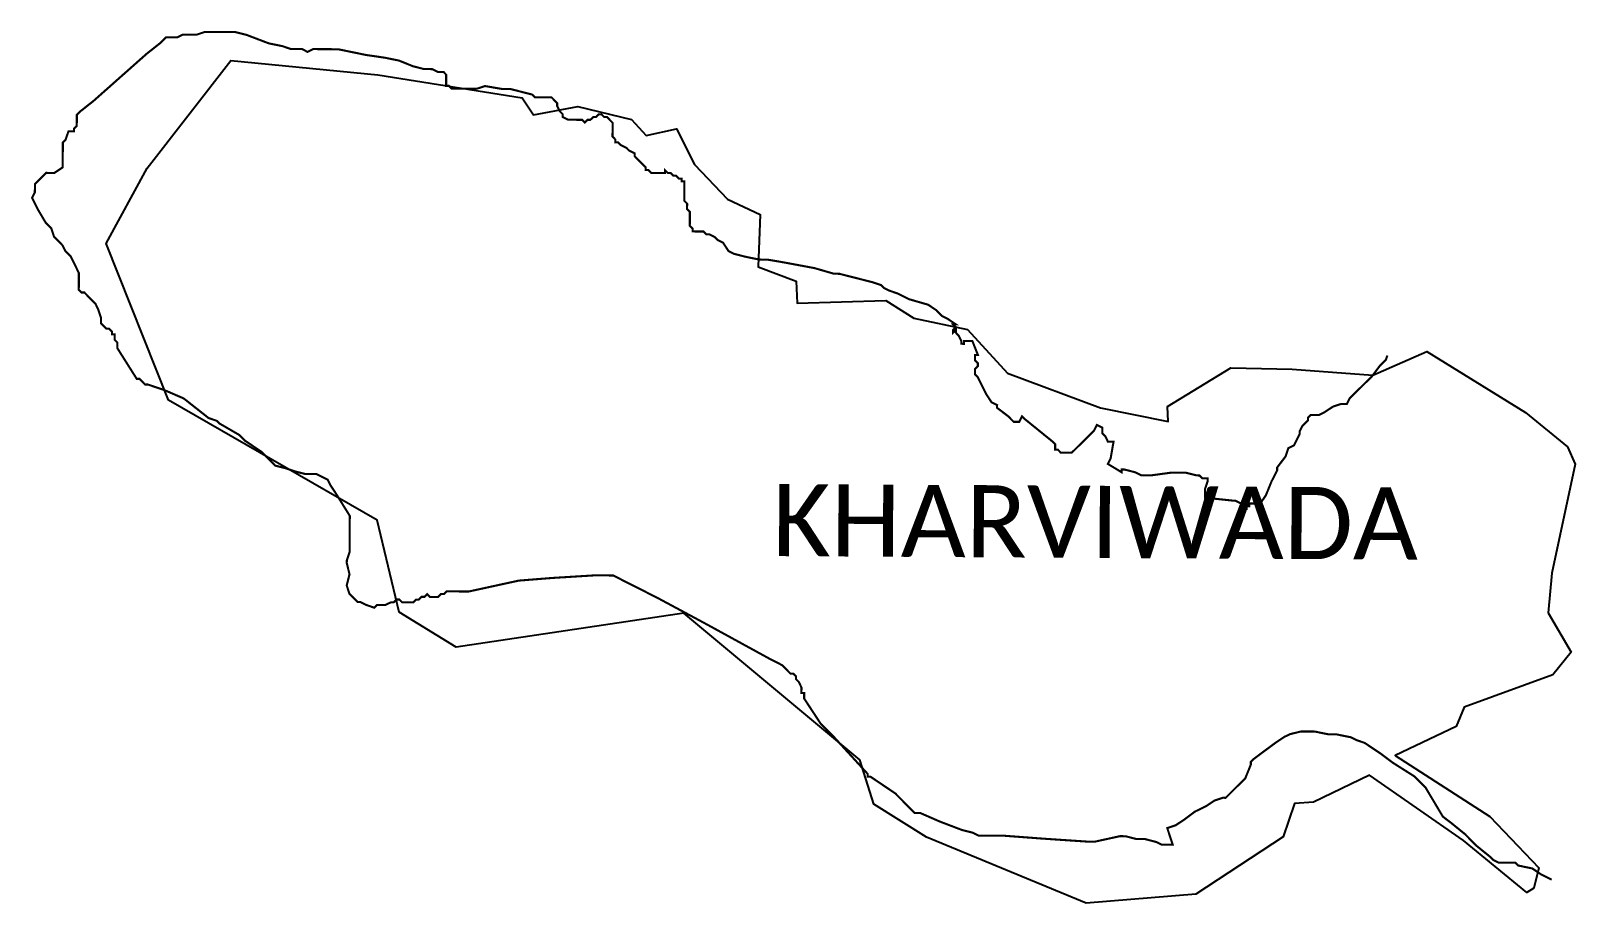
# Model space of a CAD drawing. Header units: metres. Extents: x 263795 to 314083, y 1901470 to 2154063.
# Drawn here: x 311855 to 314083, y 1901470 to 1902728 of the extents above; entities outside this region: 1.
import ezdxf

# ---------------------------------------------------------------- set-up
doc = ezdxf.new("R2010")
doc.units = ezdxf.units.M
for name, color, linetype in [('HIGH TIDE LINE', 6, 'Continuous'), ('village', 3, 'Continuous'), ('VILLAGE NAME', 250, 'Continuous')]:
    doc.layers.add(name, color=color, linetype=linetype)
doc.styles.get("Standard").update_dxf_attribs({"font": 'simplex.shx'})

msp = doc.modelspace()

# ---------------------------------------------------------------- linework, layer by layer
at = {"layer": 'HIGH TIDE LINE', "lineweight": 0, "const_width": 3}
msp.add_lwpolyline([(263796.4, 2154061), (263796.4, 2154061)], close=True, dxfattribs=at)
at = {"layer": 'HIGH TIDE LINE', "const_width": 3}
msp.add_lwpolyline([(313812.4, 1902260.1), (313810.4, 1902254.1), (313802.3, 1902246.1), (313790.2, 1902230.1), (313778.2, 1902218.2), (313770.1, 1902210.2), (313758, 1902198.2), (313754, 1902190.2), (313746, 1902190.3), (313733.9, 1902186.3), (313721.9, 1902178.4), (313713.9, 1902174.4), (313701.8, 1902174.4), (313697.8, 1902170.5), (313697.8, 1902166.4), (313689.7, 1902158.5), (313685.7, 1902150.5), (313685.7, 1902146.5), (313677.6, 1902130.5), (313669.6, 1902126.5), (313665.5, 1902114.5), (313653.4, 1902098.5), (313653.4, 1902094.5), (313645.3, 1902078.5), (313637.2, 1902058.6), (313629.1, 1902046.6), (313613.1, 1902046.6), (313613.1, 1902042.6), (313609.1, 1902042.7), (313609.1, 1902038.7), (313605.1, 1902038.7), (313601.1, 1902046.7), (313593.1, 1902050.7), (313589.1, 1902050.8), (313549.1, 1902055), (313549.1, 1902059), (313549.1, 1902063), (313549.1, 1902067), (313553.2, 1902079), (313553.2, 1902083), (313549.2, 1902083), (313545.2, 1902083), (313541.2, 1902087), (313537.2, 1902087.1), (313521.2, 1902091.1), (313513.2, 1902091.2), (313501.2, 1902091.2), (313473.1, 1902087.4), (313457.1, 1902087.4), (313449.1, 1902091.5), (313433.1, 1902095.6), (313429.1, 1902095.6), (313429.1, 1902091.6), (313409.1, 1902103.7), (313413.1, 1902111.7), (313417.3, 1902135.7), (313413.2, 1902135.7), (313409.2, 1902135.7), (313405.3, 1902143.8), (313401.3, 1902147.8), (313401.3, 1902151.8), (313401.3, 1902155.8), (313393.3, 1902159.9), (313389.3, 1902151.9), (313373.2, 1902135.9), (313365.1, 1902127.9), (313357.1, 1902120), (313353.1, 1902120), (313349.1, 1902120), (313345.1, 1902120), (313341.1, 1902120), (313337.1, 1902124.1), (313333.1, 1902124.1), (313333.1, 1902128.1), (313333.1, 1902132.1), (313329.1, 1902136.1), (313289.2, 1902168.4), (313285.2, 1902172.4), (313281.2, 1902164.4), (313277.2, 1902164.4), (313273.2, 1902164.4), (313269.2, 1902168.4), (313265.2, 1902172.5), (313249.2, 1902184.6), (313249.3, 1902188.6), (313241.3, 1902192.6), (313233.3, 1902204.7), (313225.4, 1902220.7), (313221.4, 1902228.8), (313217.4, 1902232.8), (313217.4, 1902236.8), (313217.5, 1902240.8), (313221.5, 1902244.8), (313221.5, 1902248.8), (313217.5, 1902252.8), (313217.5, 1902256.8), (313217.5, 1902260.8), (313221.6, 1902260.8), (313213.6, 1902280.9), (313201.6, 1902280.9), (313201.6, 1902276.9), (313197.6, 1902277), (313197.6, 1902281), (313193.6, 1902289), (313189.7, 1902293), (313189.7, 1902297), (313185.7, 1902293), (313185.7, 1902297), (313189.7, 1902301), (313185.7, 1902305.1), (313189.7, 1902305), (313177.7, 1902313.1), (313169.7, 1902317.1), (313161.8, 1902325.2), (313149.8, 1902333.3), (313121.8, 1902341.4), (313105.8, 1902349.5), (313093.8, 1902353.6), (313085.8, 1902357.6), (313081.8, 1902361.6), (313069.8, 1902365.7), (313021.8, 1902377.9), (313013.8, 1902378), (312985.8, 1902386.1), (312941.8, 1902394.3), (312917.8, 1902398.4), (312905.7, 1902398.5), (312885.7, 1902402.6), (312869.7, 1902406.7), (312861.7, 1902410.7), (312853.8, 1902422.8), (312845.8, 1902426.8), (312841.8, 1902430.9), (312833.8, 1902434.9), (312829.8, 1902434.9), (312825.8, 1902438.9), (312809.8, 1902439), (312809.8, 1902443), (312805.8, 1902447), (312805.9, 1902467.1), (312801.9, 1902471.1), (312802, 1902479.1), (312798, 1902483.1), (312798.1, 1902511.2), (312794.1, 1902511.2), (312794.1, 1902515.2), (312790.1, 1902515.2), (312786.1, 1902519.3), (312782.1, 1902519.3), (312778.1, 1902523.3), (312774.1, 1902523.3), (312770.1, 1902527.3), (312770.1, 1902523.3), (312750.1, 1902523.4), (312746.1, 1902527.5), (312742.1, 1902527.5), (312742.1, 1902531.5), (312738.1, 1902535.5), (312734.2, 1902539.5), (312726.2, 1902547.6), (312726.2, 1902551.6), (312718.2, 1902555.6), (312714.2, 1902559.7), (312706.2, 1902563.7), (312702.2, 1902567.7), (312698.2, 1902567.7), (312698.3, 1902571.7), (312694.3, 1902575.8), (312694.4, 1902595.8), (312690.4, 1902599.8), (312686.4, 1902603.9), (312682.4, 1902603.9), (312678.4, 1902607.9), (312674.4, 1902607.9), (312670.4, 1902603.9), (312666.4, 1902603.9), (312662.3, 1902600), (312658.3, 1902600), (312654.3, 1902596), (312650.3, 1902600), (312630.3, 1902600.1), (312622.3, 1902604.2), (312622.3, 1902608.2), (312618.3, 1902612.2), (312614.4, 1902620.2), (312614.4, 1902624.2), (312610.4, 1902628.2), (312606.4, 1902632.3), (312582.4, 1902632.4), (312578.4, 1902636.4), (312562.4, 1902640.5), (312546.4, 1902644.6), (312534.4, 1902644.6), (312510.3, 1902648.7), (312498.3, 1902644.8), (312462.3, 1902645), (312458.3, 1902649), (312454.3, 1902649), (312454.3, 1902665), (312450.4, 1902669.1), (312442.3, 1902669.1), (312434.3, 1902673.1), (312422.3, 1902673.2), (312406.3, 1902677.3), (312386.3, 1902685.4), (312366.3, 1902689.5), (312338.3, 1902693.6), (312298.3, 1902701.8), (312262.2, 1902702), (312254.2, 1902698), (312246.2, 1902702.1), (312230.2, 1902702.1), (312218.2, 1902706.2), (312198.2, 1902710.3), (312166.2, 1902722.5), (312150.2, 1902726.5), (312106.1, 1902726.8), (312094.1, 1902722.8), (312074.1, 1902722.9), (312066, 1902718.9), (312050, 1902719), (312042, 1902711), (312021.9, 1902695.1), (311945.4, 1902627.3), (311925.3, 1902611.4), (311921.3, 1902607.4), (311921.2, 1902591.4), (311917.2, 1902587.4), (311917.2, 1902583.4), (311909.2, 1902583.4), (311905.1, 1902571.4), (311901.1, 1902567.5), (311900.9, 1902531.4), (311888.9, 1902523.4), (311876.8, 1902523.5), (311868.8, 1902515.5), (311864.8, 1902511.5), (311860.8, 1902507.5), (311860.7, 1902495.5), (311856.7, 1902487.5), (311864.6, 1902471.5), (311876.5, 1902451.4), (311884.5, 1902443.3), (311888.4, 1902431.3), (311892.4, 1902427.3), (311900.4, 1902419.2), (311904.4, 1902411.2), (311912.3, 1902403.1), (311920.3, 1902387.1), (311924.2, 1902379), (311924.1, 1902355), (311928.1, 1902351), (311932.1, 1902351), (311936.1, 1902346.9), (311944.1, 1902338.9), (311948.1, 1902334.9), (311952, 1902326.8), (311956, 1902314.8), (311956, 1902306.8), (311959.9, 1902302.8), (311963.9, 1902298.7), (311967.9, 1902298.7), (311971.9, 1902294.7), (311971.9, 1902290.7), (311975.9, 1902290.7), (311975.9, 1902282.7), (311979.9, 1902278.6), (311979.8, 1902270.6), (312007.7, 1902226.4), (312011.7, 1902226.4), (312019.6, 1902218.3), (312023.6, 1902218.3), (312047.6, 1902210.2), (312075.6, 1902198.1), (312111.5, 1902169.8), (312123.5, 1902165.8), (312127.5, 1902161.8), (312155.5, 1902145.6), (312163.5, 1902137.5), (312187.4, 1902121.4), (312195.4, 1902113.4), (312207.4, 1902101.3), (312223.4, 1902097.2), (312235.4, 1902093.1), (312251.4, 1902089.1), (312267.4, 1902089), (312283.4, 1902080.9), (312287.3, 1902072.9), (312295.3, 1902060.8), (312315.2, 1902028.7), (312314.9, 1901976.6), (312310.9, 1901964.6), (312310.8, 1901960.6), (312314.8, 1901944.5), (312310.7, 1901928.5), (312314.6, 1901916.5), (312318.6, 1901912.5), (312326.6, 1901904.4), (312330.6, 1901904.4), (312338.6, 1901900.4), (312350.6, 1901896.3), (312354.6, 1901900.3), (312366.6, 1901900.2), (312374.7, 1901904.2), (312378.7, 1901904.2), (312382.7, 1901908.2), (312386.7, 1901908.1), (312390.7, 1901904.1), (312406.7, 1901904), (312410.7, 1901908), (312414.8, 1901908), (312418.8, 1901912), (312422.8, 1901912), (312426.8, 1901916), (312430.8, 1901911.9), (312442.8, 1901911.9), (312446.8, 1901915.9), (312450.8, 1901915.9), (312454.9, 1901919.8), (312486.9, 1901919.7), (312559.1, 1901935.4), (312607.2, 1901939.2), (312667.3, 1901942.9), (312695.3, 1901942.8), (312759.3, 1901910.4), (312827.2, 1901874), (312923.1, 1901821.5), (312931.1, 1901817.5), (312939.1, 1901813.4), (312943, 1901809.4), (312951, 1901801.3), (312955, 1901801.3), (312959, 1901797.3), (312959, 1901793.3), (312963, 1901789.3), (312967, 1901781.2), (312966.9, 1901773.2), (312970.9, 1901773.2), (312970.9, 1901765.2), (312994.7, 1901729), (313014.7, 1901708.9), (313062.5, 1901656.6), (313062.5, 1901652.6), (313066.5, 1901652.6), (313102.4, 1901628.4), (313114.4, 1901616.3), (313122.4, 1901608.2), (313126.4, 1901604.2), (313130.3, 1901600.2), (313138.4, 1901600.2), (313166.3, 1901588), (313198.3, 1901575.8), (313214.3, 1901571.8), (313222.3, 1901567.7), (313258.4, 1901567.5), (313314.4, 1901563.3), (313378.5, 1901559), (313390.5, 1901558.9), (313426.6, 1901566.8), (313434.6, 1901566.7), (313450.6, 1901562.6), (313462.6, 1901562.6), (313478.6, 1901558.5), (313486.6, 1901554.5), (313502.7, 1901554.4), (313494.8, 1901578.5), (313506.8, 1901582.4), (313518.9, 1901590.4), (313534.9, 1901602.3), (313551, 1901610.2), (313563, 1901618.2), (313575.1, 1901622.2), (313579.1, 1901622.1), (313587.1, 1901630.1), (313603.2, 1901646.1), (313607.3, 1901650), (313615.4, 1901670), (313615.4, 1901674), (313619.4, 1901678), (313635.5, 1901690), (313651.6, 1901701.9), (313663.6, 1901709.9), (313671.6, 1901713.8), (313687.7, 1901717.8), (313707.7, 1901717.7), (313727.7, 1901713.6), (313739.7, 1901713.5), (313759.8, 1901709.4), (313767.7, 1901705.4), (313779.7, 1901701.3), (313803.7, 1901685.2), (313819.7, 1901673.1), (313851.6, 1901652.9), (313867.6, 1901636.8), (313892.5, 1901595), (313904.6, 1901585.8), (313924.7, 1901569.5), (313940.8, 1901553.1), (313961, 1901536.8), (313965, 1901532.7), (313973.1, 1901528.6), (313997.4, 1901528.4), (314001.4, 1901524.4), (314021.6, 1901520.2), (314033.7, 1901512), (314049.5, 1901504)], dxfattribs=at)
at = {"layer": 'village', "color": 3, "true_color": 0x00ff00}
msp.add_polyline3d([(314083.4, 1902103.3, 0), (314050, 1901946.3, 0), (314044.4, 1901889, 0), (314077.8, 1901832.2, 0), (314051.1, 1901799.7, 0), (313923.1, 1901752.8, 0), (313911.9, 1901725, 0), (313823.8, 1901683.2, 0), (313960.5, 1901595.4, 0), (314030.9, 1901521, 0), (314023.8, 1901491.7, 0), (314013.9, 1901485.7, 0), (313922.5, 1901560.5, 0), (313786.7, 1901654.7, 0), (313705.8, 1901615.9, 0), (313678.2, 1901613.8, 0), (313662.2, 1901566, 0), (313536, 1901483.2, 0), (313377.6, 1901470.3, 0), (313147.3, 1901565.3, 0), (313071.3, 1901613, 0), (313051.2, 1901677.1, 0), (312797.2, 1901888.3, 0), (312468.6, 1901839.4, 0), (312386.6, 1901890, 0), (312354.9, 1902022.7, 0), (312053.7, 1902195.8, 0), (311963.5, 1902421.8, 0), (312022.6, 1902530.2, 0), (312143.3, 1902685.6, 0), (312355.5, 1902664.8, 0), (312563.9, 1902631.9, 0), (312580.3, 1902607.4, 0), (312644.4, 1902619.3, 0), (312721.5, 1902600.7, 0), (312742.7, 1902577.4, 0), (312786.6, 1902587.1, 0), (312812.4, 1902535.4, 0), (312860.3, 1902485.6, 0), (312907.3, 1902463.4, 0), (312904.7, 1902388.2, 0), (312959.3, 1902367.2, 0), (312960.6, 1902335.7, 0), (313088.8, 1902339.3, 0), (313129, 1902313.8, 0), (313206.7, 1902297.6, 0), (313264.4, 1902234.4, 0), (313398.3, 1902184.5, 0), (313495.9, 1902164.8, 0), (313495, 1902186.7, 0), (313586.4, 1902242.1, 0), (313675.1, 1902240.4, 0), (313791.5, 1902231.7, 0), (313869.5, 1902265.9, 0), (314011.8, 1902177.8, 0), (314072.3, 1902128.3, 0)], close=True, dxfattribs=at)

# ---------------------------------------------------------------- texts
at = {"layer": 'VILLAGE NAME', "insert": (312925.3, 1902074.8), "char_height": 104.042, "attachment_point": 1, "rotation": 359.6762}
msp.add_mtext_dynamic_manual_height_columns('{\\fCalibri|b0|i0|c0|p34;KHARVIWADA}', width=961.254, gutter_width=520.2, heights=[0], dxfattribs=at)

doc.saveas('drawing.dxf')
